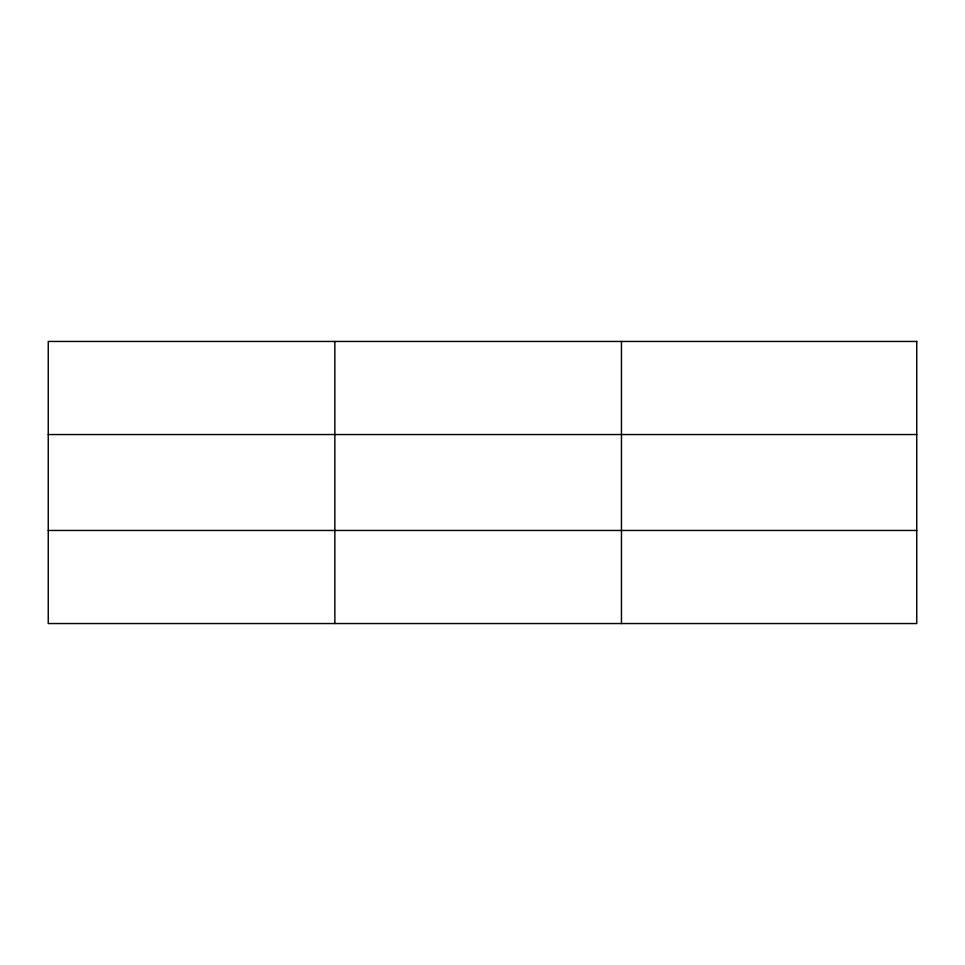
<?xml version="1.0" encoding="UTF-8"?>
<svg xmlns="http://www.w3.org/2000/svg" width="965" height="965" viewBox="0 0 965 965"><rect width="100%" height="100%" fill="white"/><g stroke="black" fill="none" stroke-linecap="round" stroke-linejoin="round"><path stroke-width="1.45" d="M334.855 341.453L334.855 623.547M621.46 341.453L621.46 623.547M48.25 434.54L916.75 434.54M48.25 530.461L916.75 530.461M916.75 341.453L916.75 623.547L48.25 623.547L48.25 341.453L916.75 341.453"/></g></svg>
